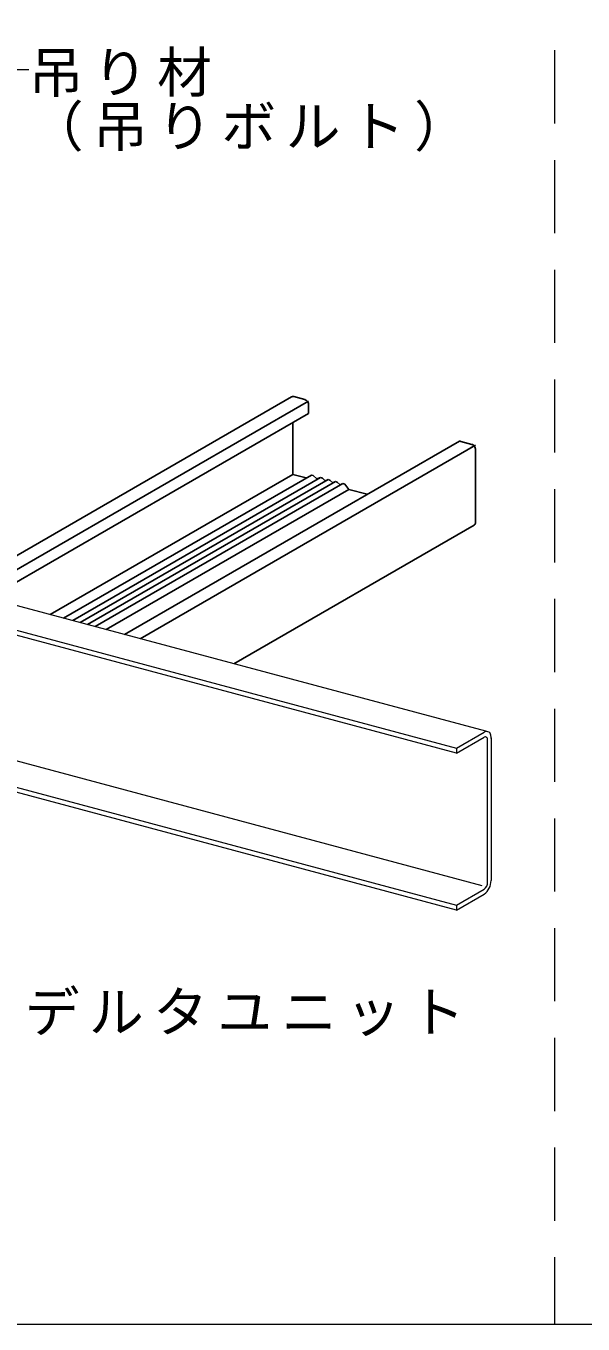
# Model space of a CAD drawing. Units: millimetres on the paper, with parts at other scales. Extents: x -195 to 195, y -140 to 138.
# Drawn here: x 78.95 to 94.17, y 6.36 to 41.85 of the extents above; entities that cross this region are included whole.
import ezdxf

# ---------------------------------------------------------------- set-up
doc = ezdxf.new("R2010")
doc.units = ezdxf.units.MM
doc.linetypes.add('DASHED2', pattern=[3, 2, -1])
for name, color, linetype, lineweight in [('4-2_野縁受け', 3, 'Continuous', 18), ('4-3_野縁', 2, 'Continuous', 25), ('4-6_文字', 7, 'Continuous', 18), ('F-2_野縁受け', 3, 'Continuous', 18)]:
    doc.layers.add(name, color=color, linetype=linetype, lineweight=lineweight)
doc.styles.add('ＭＳ ゴシック', font='')
doc.styles.get('ＭＳ ゴシック').set_extended_font_data('MS Gothic')

msp = doc.modelspace()

# ---------------------------------------------------------------- linework, layer by layer
at = {"layer": '4-2_野縁受け'}
for p, q in [((91.516, 22.566), (77.051, 26.442)), ((76.25, 25.979), (90.715, 22.103)), ((90.715, 21.963), (76.084, 25.884)), ((91.416, 18.342), (75.261, 22.67)), ((90.715, 22.103), (91.476, 22.543)), ((90.715, 21.963), (91.474, 22.401)), ((91.661, 22.384), (91.661, 18.486)), ((74.968, 22.029), (90.715, 17.81)), ((90.715, 22.103), (90.715, 21.963)), ((91.566, 18.436), (91.566, 22.322)), ((90.715, 17.67), (74.911, 21.905)), ((90.715, 17.81), (91.472, 18.247))]:
    msp.add_line(p, q, dxfattribs=at)
msp.add_lwpolyline([(90.715, 17.81), (90.715, 17.67), (91.472, 18.107)], dxfattribs=at)
for centre, radius, start, end in [((91.503, 22.348), 0.0609, 121.27858, 121.27859), ((91.535, 22.436), 0.122, 121.2785, 121.2786), ((91.503, 22.348), 0.0609, 54.6472, 118.7214), ((91.535, 22.436), 0.122, 54.6472, 118.7215), ((91.514, 22.356), 0.0483, 17.6567, 59.4123), ((91.345, 22.319), 0.222, 0.9794, 13.6498), ((91.556, 22.452), 0.0967, 17.6567, 59.4123), ((91.218, 22.377), 0.443, 0.9794, 13.6498), ((91.176, 22.364), 0.485, 359.422, 0.578), ((91.218, 22.377), 0.443, 359.0205, 359.0206), ((91.345, 22.319), 0.222, 359.0205, 359.0206), ((91.324, 22.312), 0.242, 359.422, 0.578), ((91.176, 18.491), 0.485, 307.5852, 359.422), ((91.324, 18.439), 0.242, 307.5852, 359.422)]:
    msp.add_arc(centre, radius, start, end, dxfattribs=at)
at = {"layer": '4-3_野縁'}
for p, q in [((77.075, 26.435), (86.206, 31.707)), ((77.529, 26.313), (86.672, 31.592)), ((86.266, 31.713), (86.57, 31.632)), ((77.928, 26.206), (86.672, 31.255)), ((86.672, 31.488), (86.672, 31.255)), ((86.246, 31.009), (86.246, 29.586)), ((90.797, 30.499), (81.639, 25.212)), ((91.236, 30.388), (82.071, 25.096)), ((91.134, 30.409), (90.83, 30.49)), ((91.198, 30.366), (91.118, 30.32)), ((91.236, 28.282), (91.236, 30.265)), ((79.611, 25.755), (86.246, 29.586)), ((86.748, 29.568), (79.975, 25.658)), ((87.001, 29.5), (80.229, 25.59)), ((86.61, 29.489), (86.246, 29.586)), ((86.9, 29.469), (87.001, 29.5)), ((87.001, 29.5), (87.052, 29.487)), ((87.052, 29.487), (87.128, 29.408)), ((87.204, 29.446), (80.431, 25.536)), ((87.407, 29.392), (80.634, 25.481)), ((87.61, 29.337), (80.837, 25.427)), ((87.777, 29.176), (81.142, 25.345)), ((87.128, 29.408), (87.204, 29.446)), ((87.204, 29.446), (87.255, 29.432)), ((87.255, 29.432), (87.331, 29.354)), ((87.331, 29.354), (87.407, 29.392)), ((87.407, 29.392), (87.458, 29.378)), ((87.458, 29.378), (87.534, 29.299)), ((87.534, 29.299), (87.61, 29.337)), ((87.61, 29.337), (87.661, 29.324)), ((87.661, 29.324), (87.777, 29.176)), ((88.274, 29.043), (87.777, 29.176)), ((91.236, 29.287), (91.242, 29.291)), ((84.632, 24.41), (91.194, 28.199))]:
    msp.add_line(p, q, dxfattribs=at)
for points in [[(86.266, 31.713), (86.249, 31.716), (86.231, 31.716), (86.215, 31.711), (86.206, 31.707)], [(86.672, 31.488), (86.67, 31.509), (86.666, 31.53), (86.658, 31.55), (86.648, 31.569), (86.636, 31.587), (86.621, 31.603), (86.605, 31.616), (86.596, 31.621), (86.579, 31.629), (86.57, 31.632)], [(90.83, 30.49), (90.813, 30.493), (90.795, 30.493), (90.779, 30.488), (90.77, 30.484)], [(91.236, 30.265), (91.234, 30.286), (91.23, 30.307), (91.222, 30.327), (91.212, 30.346), (91.2, 30.364), (91.185, 30.38), (91.169, 30.393), (91.152, 30.402), (91.134, 30.409)], [(86.748, 29.568), (86.799, 29.555), (86.9, 29.469)], [(91.194, 28.199), (91.208, 28.209), (91.219, 28.222), (91.227, 28.237), (91.233, 28.255), (91.236, 28.274), (91.236, 28.282)]]:
    msp.add_lwpolyline(points, dxfattribs=at)
at = {"layer": '4-6_文字'}
msp.add_line((77.317, 40.659), (79.023, 40.659), dxfattribs=at)
at = {"layer": 'F-2_野縁受け', "linetype": 'DASHED2'}
msp.add_line((93.391, 62.182), (93.391, 6.358), dxfattribs=at)
at = {"layer": 'F-2_野縁受け'}
msp.add_line((2.29, 6.358), (191.29, 6.358), dxfattribs=at)

# ---------------------------------------------------------------- texts
at = {"layer": '4-6_文字', "char_height": 1.1, "attachment_point": 7, "style": 'ＭＳ ゴシック'}
for s, insert in [('\\T1.17;吊り材', (79.023, 39.909)), ('\\T1.17;（吊りボルト）', (79.023, 38.409)), ('\\T1.17;デルタユニット', (78.911, 14.23))]:
    msp.add_mtext(s, dxfattribs=dict(at, insert=insert))

doc.saveas('drawing.dxf')
